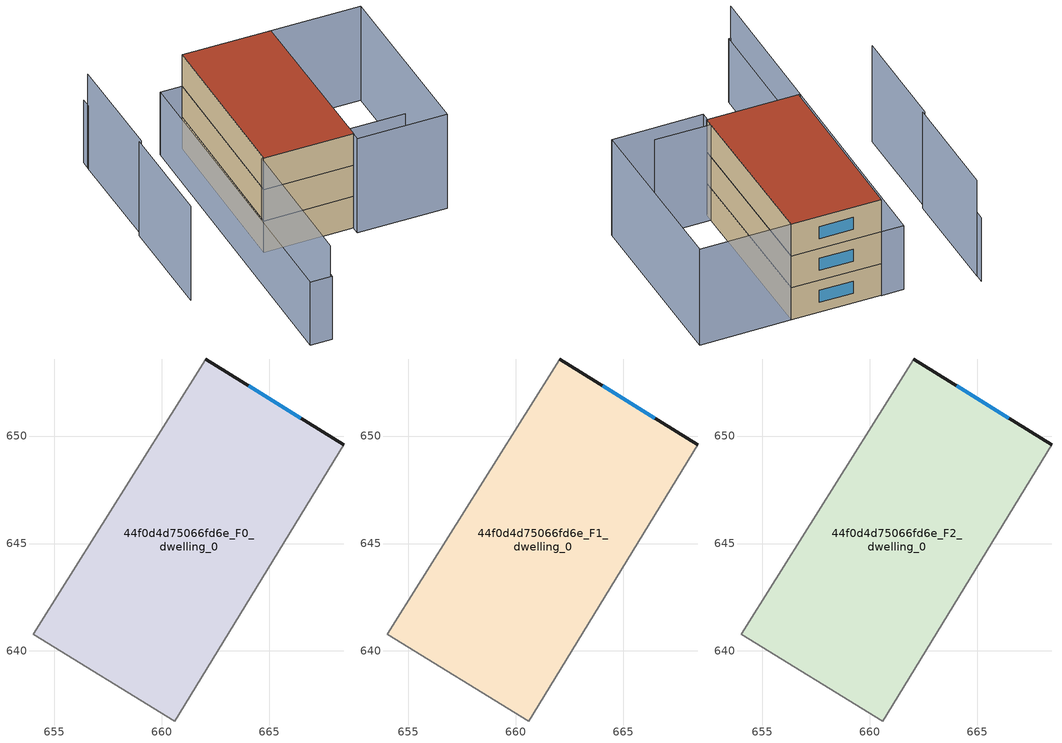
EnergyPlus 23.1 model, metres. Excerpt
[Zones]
44f0d4d75066fd6e_F0_dwelling_0
 floor ground (EU_floor_Construction): 668.47,649.59 660.6,636.74 654.04,640.79 662.06,653.59 z0
 wall outside (EU_wall_Construction): 668.47,649.59 662.06,653.59 z0:3
 wall adiabatic (EU_wall_Construction): 662.06,653.59 654.04,640.79 660.6,636.74 668.47,649.59 z0:3
 window (EU_Window_Construction): 666.47,650.83 664.06,652.34 z0.93:2.07
44f0d4d75066fd6e_F1_dwelling_0
 floor to 44f0d4d75066fd6e_F0_dwelling_0 (EU_floor_Construction): 668.47,649.59 660.6,636.74 654.03,640.79 662.06,653.59 z3
 wall outside (EU_wall_Construction): 668.47,649.59 662.06,653.59 z3:6
 wall adiabatic (EU_wall_Construction): 662.06,653.59 654.04,640.79 660.6,636.74 668.47,649.59 z3:6
 window (EU_Window_Construction): 666.47,650.83 664.06,652.34 z3.93:5.07
44f0d4d75066fd6e_F2_dwelling_0
 floor to 44f0d4d75066fd6e_F1_dwelling_0 (EU_floor_Construction): 668.47,649.59 660.6,636.74 654.03,640.79 662.06,653.59 z6
 wall outside (EU_wall_Construction): 668.47,649.59 662.06,653.59 z6:9
 wall adiabatic (EU_wall_Construction): 662.06,653.59 654.04,640.79 660.6,636.74 668.47,649.59 z6:9
 window (EU_Window_Construction): 666.47,650.83 664.06,652.34 z6.93:8.07
 roof outside (EU_roof_Construction): 660.6,636.74 668.47,649.59 662.06,653.59 654.04,640.79 z9
shading: 660.98,637.34 664.99,634.85 / 647.22,630.14 653.91,640.9 / 653.91,640.9 660.6,636.74 / 650.61,650.09 645.64,642.05 / 655.91,658.3 650.8,650 / 675.04,645.54 666.75,632.09 / 666.75,632.09 660.18,636.14 / 660.18,636.14 668.47,649.59 / 668.47,649.59 675.04,645.54 z0:9; 656.32,658.96 655.88,658.25 / 660.47,654.58 662.06,653.59 / 662.06,653.59 647.37,630.07 / 647.37,630.07 645.77,631.07 / 645.77,631.07 660.47,654.58 z0:6
[Building]
EU S2 Campaign: North Axis=0; Terrain=City; Solar Distribution=FullExterior
[Site:Location]
Montreal-Trudeau.Intl.AP: Latitude=45.4667; Longitude=-73.75; Time Zone=-5; Elevation=36
[SizingPeriod:WeatherFileDays]
AnnualSizingPeriod: Begin Month=1; Begin Day of Month=1; End Month=12; End Day of Month=31; Day of Week for Start Day=Monday; Use Weather File Daylight Saving Period=No; Use Weather File Rain and Snow Indicators=No
[MATERIAL]
EU_InternalMass_Material: Roughness=MediumRough; Thickness=0.1; Conductivity=1; Density=1800; Specific Heat=900; Thermal Absorptance=0.9; Solar Absorptance=0.7; Visible Absorptance=0.7
[MATERIAL:NOMASS] Roughness=MediumRough; Thermal Absorptance=0.9; Solar Absorptance=0.7; Visible Absorptance=0.7
Name | Thermal Resistance
EU_wall_NoMass; EU_floor_NoMass | 1.36485
EU_roof_NoMass | 2.55992
[WINDOWMATERIAL:SIMPLEGLAZINGSYSTEM]
EU_Window_SimpleGlazing: UFactor=3.92339; Solar Heat Gain Coefficient=0.8; Visible Transmittance=0.8
[CONSTRUCTION]
EU_wall_Construction: EU_wall_NoMass
EU_roof_Construction: EU_roof_NoMass
EU_floor_Construction: EU_floor_NoMass
EU_Window_Construction: EU_Window_SimpleGlazing
EU_InternalMass_Construction: EU_InternalMass_Material
[ZONE] Type=1; Multiplier=1; Ceiling Height=autocalculate; Floor Area=autocalculate; Part of Total Floor Area=Yes
Name | Volume
44f0d4d75066fd6e_F0_dwelling_0 | 345.456
44f0d4d75066fd6e_F1_dwelling_0; 44f0d4d75066fd6e_F2_dwelling_0 | 345.457
[INTERNALMASS] Construction=EU_InternalMass_Construction; Surface Area=115.152
Name | Zone or ZoneList
44f0d4d75066fd6e_F0_dwelling_0_EU_InternalMass | 44f0d4d75066fd6e_F0_dwelling_0
44f0d4d75066fd6e_F1_dwelling_0_EU_InternalMass | 44f0d4d75066fd6e_F1_dwelling_0
44f0d4d75066fd6e_F2_dwelling_0_EU_InternalMass | 44f0d4d75066fd6e_F2_dwelling_0
[OTHEREQUIPMENT] Fuel Type=Electricity; Design Level Calculation Method=Watts/Area; Power per Zone Floor Area=1; Fraction Latent=0; Fraction Radiant=0; Fraction Lost=0; Carbon Dioxide Generation Rate=0; EndUse Subcategory=EU_Step8_InternalGains
Name | Zone or ZoneList or Space or SpaceList | Schedule
EU_Step8_InternalGain_44f0d4d75066fd6e_F0_dwelling_0_f000 | 44f0d4d75066fd6e_F0_dwelling_0 | EU_Step8_GainSchedule_44f0d4d75066fd6e_F0_dwelling_0_f000
EU_Step8_InternalGain_44f0d4d75066fd6e_F1_dwelling_0_f000 | 44f0d4d75066fd6e_F1_dwelling_0 | EU_Step8_GainSchedule_44f0d4d75066fd6e_F1_dwelling_0_f000
EU_Step8_InternalGain_44f0d4d75066fd6e_F2_dwelling_0_f000 | 44f0d4d75066fd6e_F2_dwelling_0 | EU_Step8_GainSchedule_44f0d4d75066fd6e_F2_dwelling_0_f000
[ZONEVENTILATION:DESIGNFLOWRATE] Schedule=EU_AlwaysOn; Design Flow Rate Calculation Method=AirChanges/Hour; Air Changes per Hour=0.860309; Ventilation Type=Natural; Fan Pressure Rise=0; Fan Total Efficiency=1; Constant Term Coefficient=1; Temperature Term Coefficient=0; Velocity Term Coefficient=0; Velocity Squared Term Coefficient=0; Minimum Indoor Temperature=-100; Maximum Indoor Temperature=100; Delta Temperature=-100; Minimum Outdoor Temperature=-100; Maximum Outdoor Temperature=100; Maximum Wind Speed=40
Name | Zone or ZoneList or Space or SpaceList
EU_ConstantAir_44f0d4d75066fd6e_F0_dwelling_0 | 44f0d4d75066fd6e_F0_dwelling_0
EU_ConstantAir_44f0d4d75066fd6e_F1_dwelling_0 | 44f0d4d75066fd6e_F1_dwelling_0
EU_ConstantAir_44f0d4d75066fd6e_F2_dwelling_0 | 44f0d4d75066fd6e_F2_dwelling_0
[HVACTEMPLATE:THERMOSTAT] Constant Heating Setpoint=20; Constant Cooling Setpoint=50
EU_HeatOnly_44f0d4d75066fd6e_F0_dwelling_0; EU_HeatOnly_44f0d4d75066fd6e_F1_dwelling_0; EU_HeatOnly_44f0d4d75066fd6e_F2_dwelling_0
[HVACTEMPLATE:ZONE:IDEALLOADSAIRSYSTEM] System Availability Schedule=EU_AlwaysOn; Maximum Heating Supply Air Temperature=50; Minimum Cooling Supply Air Temperature=13; Maximum Heating Supply Air Humidity Ratio=0.0156; Minimum Cooling Supply Air Humidity Ratio=0.0077; Heating Limit=NoLimit; Cooling Limit=NoLimit; Heating Availability Schedule=EU_AlwaysOn; Cooling Availability Schedule=EU_CoolingOff; Dehumidification Control Type=ConstantSensibleHeatRatio; Cooling Sensible Heat Ratio=0.7; Dehumidification Setpoint=60; Humidification Control Type=None; Humidification Setpoint=30; Outdoor Air Method=None; Outdoor Air Flow Rate per Person=0.00944; Outdoor Air Flow Rate per Zone Floor Area=0; Outdoor Air Flow Rate per Zone=0; Demand Controlled Ventilation Type=None; Outdoor Air Economizer Type=NoEconomizer; Heat Recovery Type=None; Sensible Heat Recovery Effectiveness=0.7; Latent Heat Recovery Effectiveness=0.65
Name | Template Thermostat
44f0d4d75066fd6e_F0_dwelling_0 | EU_HeatOnly_44f0d4d75066fd6e_F0_dwelling_0
44f0d4d75066fd6e_F1_dwelling_0 | EU_HeatOnly_44f0d4d75066fd6e_F1_dwelling_0
44f0d4d75066fd6e_F2_dwelling_0 | EU_HeatOnly_44f0d4d75066fd6e_F2_dwelling_0
[SIZING:ZONE] Zone Cooling Design Supply Air Temperature Input Method=SupplyAirTemperature; Zone Cooling Design Supply Air Temperature=13; Zone Heating Design Supply Air Temperature Input Method=SupplyAirTemperature; Zone Heating Design Supply Air Temperature=50; Zone Cooling Design Supply Air Humidity Ratio=0.008; Zone Heating Design Supply Air Humidity Ratio=0.008; Cooling Design Air Flow Method=DesignDay; Cooling Design Air Flow Rate=0; Cooling Minimum Air Flow per Zone Floor Area=0.000762; Cooling Minimum Air Flow=0; Cooling Minimum Air Flow Fraction=0.2; Heating Design Air Flow Method=DesignDay; Heating Design Air Flow Rate=0; Heating Maximum Air Flow per Zone Floor Area=0.002032; Heating Maximum Air Flow=0.141576; Heating Maximum Air Flow Fraction=0.3; Account for Dedicated Outdoor Air System=No; Dedicated Outdoor Air System Control Strategy=NeutralSupplyAir; Dedicated Outdoor Air Low Setpoint Temperature for Design=autosize; Dedicated Outdoor Air High Setpoint Temperature for Design=autosize; Zone Load Sizing Method=Sensible Load Only No Latent Load; Zone Latent Cooling Design Supply Air Humidity Ratio Input Method=HumidityRatioDifference; Zone Cooling Design Supply Air Humidity Ratio Difference=0.005; Zone Latent Heating Design Supply Air Humidity Ratio Input Method=HumidityRatioDifference; Zone Humidification Design Supply Air Humidity Ratio Difference=0.005
44f0d4d75066fd6e_F0_dwelling_0; 44f0d4d75066fd6e_F1_dwelling_0; 44f0d4d75066fd6e_F2_dwelling_0
[SCHEDULE:CONSTANT]
Name | Hourly Value
EU_AlwaysOn | 1
EU_CoolingOff | 0
[SCHEDULE:FILE] Column Number=1; Rows to Skip at Top=0; Number of Hours of Data=8760; Column Separator=Comma; Interpolate to Timestep=No; Minutes per Item=60; Adjust Schedule for Daylight Savings=Yes
Name | File
EU_Step8_GainSchedule_44f0d4d75066fd6e_F0_dwelling_0_f000 | ../../schedules/44f0d4d75066fd6e/44f0d4d75066fd6e_F0_dwelling_0_f000_gain.csv
EU_Step8_GainSchedule_44f0d4d75066fd6e_F1_dwelling_0_f000 | ../../schedules/44f0d4d75066fd6e/44f0d4d75066fd6e_F1_dwelling_0_f000_gain.csv
EU_Step8_GainSchedule_44f0d4d75066fd6e_F2_dwelling_0_f000 | ../../schedules/44f0d4d75066fd6e/44f0d4d75066fd6e_F2_dwelling_0_f000_gain.csv
